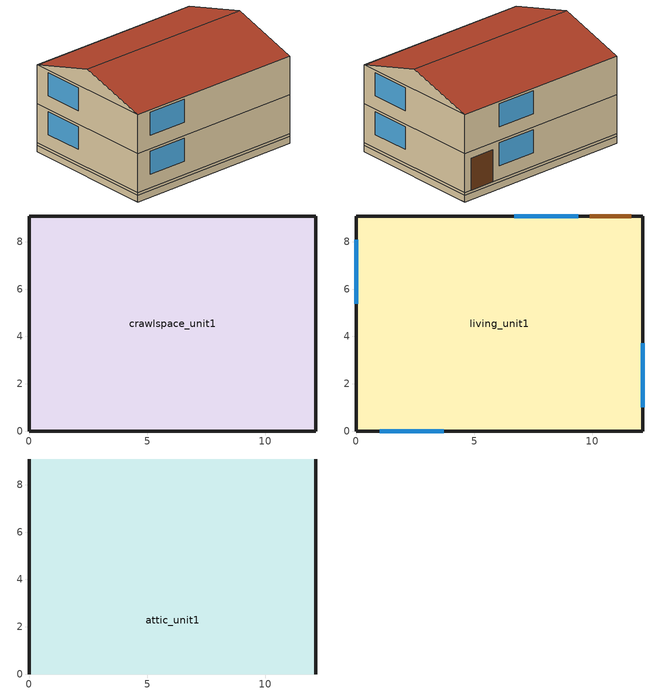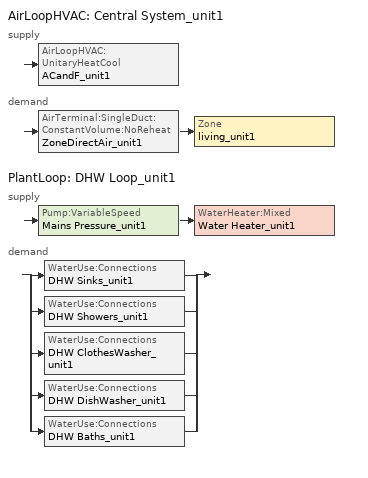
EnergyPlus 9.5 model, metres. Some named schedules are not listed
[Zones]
crawlspace_unit1
 floor ground (Interior Floor): 0,0 0,9.1 12.13,9.1 12.13,0 z-0.46
 wall outside (Crawl Wall): 0,0 12.13,0 12.13,9.1 0,9.1 0,0 z0:0.15
 wall ground (Crawl Wall): 0,0 12.13,0 12.13,9.1 0,9.1 0,0 z-0.46:0
living_unit1
 floor adiabatic (Interior Floor): 0,0 0,9.1 12.13,9.1 12.13,0 z2.74
 floor to crawlspace_unit1 (Exterior Floor): 0,0 0,9.1 12.13,9.1 12.13,0 z0.15
 wall outside (Exterior Wall): 0,0 12.13,0 12.13,9.1 0,9.1 0,0 z0.15:2.74; 0,0 12.13,0 12.13,9.1 0,9.1 0,0 z2.74:5.34
 window (Exterior Window): 1,0 3.71,0 / 9.39,9.1 6.68,9.1 / 12.13,1 12.13,3.71 / 0,8.1 0,5.39 z1.07:2.59; 1,0 3.71,0 / 9.39,9.1 6.68,9.1 / 12.13,1 12.13,3.71 / 0,8.1 0,5.39 z3.66:5.18
 door (Exterior Door): 11.63,9.1 9.89,9.1 z0.15:2.29
 ceiling to attic_unit1 (Interior Ceiling): 0,0 12.13,0 12.13,9.1 0,9.1 z5.34
attic_unit1
 wall outside (Gable_end): 12.13,0,5.34 12.13,9.1,5.34 12.13,4.55,6.7; 0,9.1,5.34 0,0,5.34 0,4.55,6.7
 roof outside (Exterior Roof): 0,0,5.34 12.13,0,5.34 12.13,4.55,6.7 0,4.55,6.7; 12.13,9.1,5.34 0,9.1,5.34 0,4.55,6.7 12.13,4.55,6.7
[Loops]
AirLoopHVAC 'Central System_unit1'
 supply: AirLoopHVAC:UnitaryHeatCool 'ACandF_unit1'
 demand: AirTerminal:SingleDuct:ConstantVolume:NoReheat 'ZoneDirectAir_unit1' > Zone 'living_unit1'
PlantLoop 'DHW Loop_unit1'
 supply: Pump:VariableSpeed 'Mains Pressure_unit1' > WaterHeater:Mixed 'Water Heater_unit1'
 demand: split
  | WaterUse:Connections 'DHW Sinks_unit1'
  | WaterUse:Connections 'DHW Showers_unit1'
  | WaterUse:Connections 'DHW ClothesWasher_unit1'
  | WaterUse:Connections 'DHW DishWasher_unit1'
  | WaterUse:Connections 'DHW Baths_unit1'
[Building]
US+SF+CZ3B+gasfurnace+crawlspace+IECC_2021: North Axis {deg}=0; Terrain=Suburbs; Loads Convergence Tolerance Value=0.04; Temperature Convergence Tolerance Value {deltaC}=0.4; Solar Distribution=FullExterior; Maximum Number of Warmup Days=25; Minimum Number of Warmup Days=6
[Site:WaterMainsTemperature]
Calculation method=Correlation; Annual average outdoor air temperature {C}=17.9417; Maximum difference in monthly average outdoor air temperatures {C}=21.1
[Site:Location]
Site:Location=El Paso International Ap  Ut_TX_USA Design_Conditions; Latitude {N+ S-}=31.77; Longitude {W- E+}=-106.5; Time Zone Relative to GMT {GMT+/-}=-7; Elevation {m}=1186
[SizingPeriod:DesignDay] Day of Month=21; Dry-Bulb Temperature Range Modifier Type=DefaultMultipliers; Humidity Condition Type=Wetbulb; Barometric Pressure {Pa}=87865; Rain {Yes/No}=No; Snow on ground {Yes/No}=No; Daylight Savings Time Indicator=No
Name | Month | Day Type | Maximum Dry-Bulb Temperature {C} | Daily Dry-Bulb Temperature Range {C} | Wetbulb at Maximum Dry-Bulb {C} | Wind Speed {m/s} design conditions vs. traditional 6.71 m/s (15 mph) | Wind Direction {Degrees; N=0, S=180} | Solar Model Indicator | Clearness {0.0 to 1.1} | Wind Speed {m/s} design conditions vs. traditional 3.35 m/s (7mph) | ASHRAE Clear Sky Optical Depth for Beam Irradiance (taub) | ASHRAE Clear Sky Optical Depth for Diffuse Irradiance (taud)
El Paso International Ap  Ut Ann Htg 99.6% Condns DB | 12 | WinterDesignDay | -5.2 | 0 | -5.2 | 2.2 | 20 | ASHRAEClearSky | 0
El Paso International Ap  Ut Ann Clg .4% Condns DB=>MWB | 7 | SummerDesignDay | 38.1 | 13 | 18.1 |  | 280 | ASHRAETau |  | 3.9 | 0.605 | 1.547
[Material]
Name | Roughness | Thickness {m} | Conductivity {W/m-K} | Density {kg/m3} | Specific Heat {J/kg-K} | Solar Absorptance | Specific Heat {J/kg-K} # VM: Kept sp.heat same as cement_stucco due to lack of data | Thermal Absorptance | Visible Absorptance | Thickness {m}			# back calculating to yield reqd. U
sheathing_consol_layer | Rough | 0.0127 | 0.0940184 | 685.008 | 1172.332
ceil_consol_layer | Rough | 0.400206 | 0.0617176 | 41.9286 | 776.251
floor_consol_layer | Rough | 0.1397 | 0.0491039 | 55.074 | 916.9311
wall_consol_layer | Rough | 0.1397 | 0.057165 | 120.801 | 1036.26
Concrete_4in | Rough | 0.101498 | 1.312098 | 2242.8 | 465.2
Asphalt_shingle | MediumRough | 0.00633985 | 0.08186 | 1121.29 | 1255.2 | 0.75
cement_stucco | MediumSmooth | 0.01905 | 0.721 | 1865.58 | 878.64
syn_stucco | MediumSmooth | 0.003048 | 8.65E-02 | 400 |  |  | 878.64
Drywall_1/2in | MediumSmooth | 0.0127 | 0.16009 | 800.923 | 1087.84
OSB_5/8in | MediumSmooth | 0.015875 | 0.1163 | 544.627 | 1213.36
OSB_7/16in | MediumSmooth | 0.0111125 | 0.1163 | 544.627 | 1213.36
Plywood_3/4in | Rough | 0.01905 | 0.115458 | 544.68 | 674.54 | 0.7 |  | 0.9 | 0.7
Carpet_n_pad | MediumSmooth | 0.0254001 | 0.0601314 | 32.0369 | 836.8 | 0.7 |  | 0.9 | 0.7
OSB_1/2in | MediumSmooth | 0.0127 | 0.1163 | 544.627 | 1213.36 | 0.7 |  | 0.9 | 0.7
door_const | Smooth |  | 0.0720096 | 512.64 | 767.58 |  |  |  |  | 0.0422696
Std Wood 6inch | MediumSmooth | 0.15 | 0.12 | 540 | 1210 | 0.7 |  | 0.9 | 0.7
[Construction]
Exterior Wall: syn_stucco, sheathing_consol_layer, OSB_7/16in, wall_consol_layer, Drywall_1/2in
InteriorFurnishings: Std Wood 6inch
Exterior Floor: floor_consol_layer, Plywood_3/4in, Carpet_n_pad
Interior Floor: Plywood_3/4in, Carpet_n_pad
Interior Ceiling: ceil_consol_layer, Drywall_1/2in
Exterior Roof: Asphalt_shingle, OSB_1/2in
Exterior Window: Glass
Exterior Door: door_const
Gable_end: cement_stucco, Bldg_paper_felt, OSB_5/8in, Air_4_in_vert, Drywall_1/2in
window_w_blinds: Glass, int_blind
crawl wall: Concrete_4in
[Material:NoMass]
Bldg_paper_felt: Roughness=Smooth; Thermal Resistance {m2-K/W}=0.0105666
[Material:AirGap]
Air_4_in_vert: Thermal Resistance {m2-K/W}=0.158499
[WindowMaterial:SimpleGlazingSystem]
Glass: 1.70358, 0.216875, 0.88
[WindowMaterial:Blind]
int_blind: Slat Orientation=Horizontal; Slat Width {m}=0.025; Slat Separation {m}=0.01875; Slat Thickness {m}=0.001; Slat Angle {deg}=45; Slat Conductivity {W/m-K}=221; Slat Beam Solar Transmittance=0; Front Side Slat Beam Solar Reflectance=0.5; Back Side Slat Beam Solar Reflectance=0.5; Slat Diffuse Solar Transmittance=0; Front Side Slat Diffuse Solar Reflectance=0.5; Back Side Slat Diffuse Solar Reflectance=0.5; Slat Beam Visible Transmittance=0; Front Side Slat Beam Visible Reflectance=0.5; Back Side Slat Beam Visible Reflectance=0.5; Slat Diffuse Visible Transmittance=0; Front Side Slat Diffuse Visible Reflectance=0.5; Back Side Slat Diffuse Visible Reflectance=0.5; Slat Infrared Hemispherical Transmittance=0; Front Side Slat Infrared Hemispherical Emissivity=0.9; Back Side Slat Infrared Hemispherical Emissivity=0.9; Blind to Glass Distance {m}=0.05; Blind Top Opening Multiplier=0.5; Blind Bottom Opening Multiplier=0.5; Blind Left Side Opening Multiplier=0.5; Blind Right Side Opening Multiplier=0.5
[Zone] Multiplier=1
living_unit1; attic_unit1; crawlspace_unit1
[InternalMass]
Internalmass_unit1: Construction=InteriorFurnishings; Zone=living_unit1; Surface Area {m2}=9.89591
[Shading:Overhang] Height above window or door=0; Tilt angle from window/door=90; Left extension from window/door width=0; Right extension from window/door width=0; Depth=0.0152439
Name | Window or door
Overhang_sdr_1.unit1 | Window_sdr_1.unit1
Overhang_sdr_2.unit1 | Window_sdr_2.unit1
[WindowShadingControl]
Shades-living_unit1: Zone=living_unit1; Shading Type=InteriorBlind; Construction with Shading=window_w_blinds; Shading Control Type=OnIfScheduleAllows; Schedule=shading_2012iecc; Shading Control Is Scheduled=Yes; Glare Control Is Active=No; Multiple Surface Control Type=Sequential; Fenestration Surface 1=Window_ldf_1.unit1; Fenestration Surface 2=Window_ldb_1.unit1; Fenestration Surface 3=Window_sdr_1.unit1; Fenestration Surface 4=Window_sdl_1.unit1; Fenestration Surface 5=Window_ldf_2.unit1; Fenestration Surface 6=Window_ldb_2.unit1; Fenestration Surface 7=Window_sdr_2.unit1; Fenestration Surface 8=Window_sdl_2.unit1
[GroundHeatTransfer:Control]
gtp_control: Run Basement Preprocessor=no; Run Slab Preprocessor=yes
[GroundHeatTransfer:Slab:Materials]
NMAT: Number of materials=2; ALBEDO: Surface Albedo: No Snow=0.16; ALBEDO: Surface Albedo: Snow=0.4; EPSLW: Surface Emissivity: No Snow=0.9; EPSLW: Surface Emissivity: Snow=0.9; Z0: Surface Roughness: No Snow {cm}=0.75; Z0: Surface Roughness: Snow {cm}=0.05; HIN: Indoor HConv: Downward Flow {W/m2-K}=6; HIN: Indoor HConv: Upward {W/m2-K}=9
[GroundHeatTransfer:Slab:MatlProps]
RHO: Slab Material density {kg/m3}=2300; RHO: Soil Density {kg/m3}=1200; CP: Slab CP {J/kg-K}=650; CP: Soil CP {J/kg-K}=1200; TCON: Slab k {W/m-K}=0.9; TCON: Soil k {W/m-K}=1
[GroundHeatTransfer:Slab:BoundConds]
EVTR: Is surface evapotranspiration modeled=FALSE; FIXBC: is the lower boundary at a fixed temperature=TRUE; TDEEPin {C}=10; USRHflag: Is the ground surface h specified by the user?=FALSE
[GroundHeatTransfer:Slab:BldgProps]
IYRS: Number of years to iterate=10; Shape: Slab shape=0; HBLDG: Building height {m}=4; TIN1: January Indoor Average Temperature Setpoint {C}=22.22; TIN2: February Indoor Average Temperature Setpoint {C}=22.22; TIN3: March Indoor Average Temperature Setpoint {C}=22.22; TIN4: April Indoor Average Temperature Setpoint {C}=22.22; TIN5: May Indoor Average Temperature Setpoint {C}=22.22; TIN6: June Indoor Average Temperature Setpoint {C}=23.88; TIN7: July Indoor Average Temperature Setpoint {C}=23.88; TIN8: August Indoor Average Temperature Setpoint {C}=23.88; TIN9: September Indoor Average Temperature Setpoint {C}=23.88; TIN10: October Indoor Average Temperature Setpoint {C}=22.22; TIN11: NovemberIndoor Average Temperature Setpoint {C}=22.22; TIN12: December Indoor Average Temperature Setpoint {C}=22.22; TINAmp: Daily Indoor sine wave variation amplitude {deltaC}=0; ConvTol: Convergence Tolerance=0.1
[GroundHeatTransfer:Slab:Insulation]
RINS: R value of under slab insulation {m2-K/W}=0; DINS: Width of strip of under slab insulation {m}=0; RVINS: R value of vertical insulation {m2-K/W}=0; ZVINS: Depth of vertical insulation {m}=0.6; IVINS: Flag: Is there vertical insulation=0
[GroundHeatTransfer:Slab:EquivalentSlab]
APRatio: The area to perimeter ratio for this slab {m}=2.59995; SLABDEPTH: Thickness of slab on grade {m}=0.1; CLEARANCE: Distance from edge of slab to domain edge {m}=15; ZCLEARANCE: Distance from bottom of slab to domain bottom {m}=15
[GroundHeatTransfer:Basement:SimParameters]
F: Multiplier for the ADI solution:=0.1; IYRS: Maximum number of yearly iterations:=15
[GroundHeatTransfer:Basement:MatlProps]
NMAT: Number of materials in this domain=6; Density for Foundation Wall {kg/m3}=2243; density for Floor Slab {kg/m3}=2243; density for Ceiling {kg/m3}=311; density for Soil {kg/m3}=1500; density for Gravel {kg/m3}=2000; density for Wood {kg/m3}=449; Specific heat for foundation wall {J/kg-K}=880; Specific heat for floor slab {J/kg-K}=880; Specific heat for ceiling {J/kg-K}=1530; Specific heat for soil {J/kg-K}=840; Specific heat for gravel {J/kg-K}=720; Specific heat for wood {J/kg-K}=1530; Thermal conductivity for foundation wall {W/m-K}=1.4; Thermal conductivity for floor slab {W/m-K}=1.4; Thermal conductivity for ceiling {W/m-K}=0.09; thermal conductivity for soil {W/m-K}=1.1; thermal conductivity for gravel {W/m-K}=1.9; thermal conductivity for wood {W/m-K}=0.12
[GroundHeatTransfer:Basement:Insulation]
REXT: R Value of any exterior insulation {m2-K/W} # Rvalue has to be > 0=1.761e-05; INSFULL: Flag: Is the wall fully insulated?=True
[GroundHeatTransfer:Basement:SurfaceProps]
ALBEDO: Surface albedo for No snow conditions=0.16; ALBEDO: Surface albedo for snow conditions=0.4; EPSLN: Surface emissivity No Snow=0.94; EPSLN: Surface emissivity with Snow=0.86; VEGHT: Surface roughness No snow conditions {cm}=6; VEGHT: Surface roughness Snow conditions {cm}=0.25; PET: Flag, Potential evapotranspiration on?=False
[GroundHeatTransfer:Basement:BldgData]
DWALL: Wall thickness {m}=0.2; DSLAB: Floor slab thickness {m}=0.243828; DGRAVXY: Width of gravel pit beside basement wall {m}=0.3; DGRAVZN: Gravel depth extending above the floor slab {m}=0.2; DGRAVZP: Gravel depth below the floor slab {m}=0.1
[GroundHeatTransfer:Basement:Interior]
COND: Flag: Is the basement conditioned?=True; HIN: Downward convection only heat transfer coefficient {W/m2-K}=0.92; HIN: Upward convection only heat transfer coefficient {W/m2-K}=4.04; HIN: Horizontal convection only heat transfer coefficient {W/m2-K}=3.08; HIN: Downward combined (convection and radiation) heat transfer coefficient {W/m2-K}=6.13; HIN: Upward combined (convection and radiation) heat transfer coefficient {W/m2-K}=9.26; HIN: Horizontal combined (convection and radiation) heat transfer coefficient {W/m2-K}=8.29
[GroundHeatTransfer:Basement:ComBldg]
January average temperature {C}=21; February average temperature {C}=21; March average temperature {C}=21; April average temperature {C}=21; May average temperature {C}=24; June average temperature {C}=24; July average temperature {C}=24; August average temperature {C}=24; September average temperature {C}=24; October average temperature {C}=24; November average temperature {C}=21; December average temperature {C}=21; Daily variation sine wave amplitude {deltaC}=21
[GroundHeatTransfer:Basement:EquivSlab]
APRatio: The area to perimeter ratio for this slab {m}=2.59995; EquivSizing: Flag=True
[GroundHeatTransfer:Basement:EquivAutoGrid]
CLEARANCE: Distance from outside of wall to edge of 3-D ground domain {m}=15; SlabDepth: Thickness of the floor slab {m}=0.1; BaseDepth: Depth of the basement wall below grade {m}=1.21914
[ElectricEquipment]
dishwasher1: living_unit1, DishWasher, EquipmentLevel, 65.6988, , , 0.15, 0.6, 0.25, dishwasher
refrigerator1: living_unit1, Refrigerator, EquipmentLevel, 91.0576, , , 0, 1, 0, refrigerator
clotheswasher1: living_unit1, ClothesWasher, EquipmentLevel, 28.4784, , , 0, 0.8, 0.2, clotheswasher
gas_dryer1: living_unit1, ClothesDryer, EquipmentLevel, 19.4182, , , 0, 1, 0, gas_dryer
gas_range1: living_unit1, CookingRange, EquipmentLevel, 0, , , 0, 1, 0, gas_range
television1: living_unit1, InteriorLighting, EquipmentLevel, 0, , , 0, 1, 0, television
gas_mels1: living_unit1, MiscPlugLoad, EquipmentLevel, 507.15, , , 0.06, 0.69, 0.25, gas_mels
IECC_Adj1: living_unit1, MiscPlugLoad, Watts/Area, 2.28876, 0.062439, 0.411909, 0.251045
[GasEquipment]
gas_dryer1: living_unit1, ClothesDryer, EquipmentLevel, 395.596, , , 0.05, 0.1, 0.85, , gas_dryer
gas_range1: living_unit1, CookingRange, EquipmentLevel, 540.941, , , 0.06, 0.69, 0.25, , gas_range
gas_mels1: living_unit1, MiscPlugLoad, EquipmentLevel, 61.1255, , , 0.06, 0.69, 0.25, , gas_mels
[ThermostatSetpoint:DualSetpoint]
thermostat_living Dual SP Control: Heating Setpoint Temperature Schedule=heating_sch; Cooling Setpoint Temperature Schedule=cooling_sch
[AvailabilityManager:Scheduled]
System availability: Schedule=always_avail
[Sizing:Zone]
living_unit1: Zone Cooling Design Supply Air Temperature Input Method=SupplyAirTemperature; Zone Cooling Design Supply Air Temperature {C}=12; Zone Heating Design Supply Air Temperature Input Method=SupplyAirTemperature; Zone Heating Design Supply Air Temperature {C}=50; Zone Cooling Design Supply Air Humidity Ratio {kgWater/kgDryAir}=0.008; Zone Heating Design Supply Air Humidity Ratio {kgWater/kgDryAir}=0.008; Design Specification Outdoor Air Object=SZ_DSOA_living_unit1; Cooling Design Air Flow Method=DesignDay; Cooling Minimum Air Flow per Zone Floor Area {m3/s-m2}=0.000762; Heating Design Air Flow Method=DesignDay; Heating Maximum Air Flow per Zone Floor Area {m3/s-m2}=0.002032; Heating Maximum Air Flow {m3/s}=0.141576; Heating Maximum Air Flow Fraction=0.3
[Sizing:System]
Central System_unit1: Type of Load to Size On=Sensible; Design Outdoor Air Flow Rate {m3/s}=autosize; Central Heating Maximum System Air Flow Ratio=1; Preheat Design Temperature {C}=7; Preheat Design Humidity Ratio {kgWater/kgDryAir}=0.008; Precool Design Temperature {C}=11; Precool Design Humidity Ratio {kgWater/kgDryAir}=0.008; Central Cooling Design Supply Air Temperature {C}=12; Central Heating Design Supply Air Temperature {C}=50; Tpye of Zone Sum to Use=NonCoincident; 100% Outdoor Air in Cooling=No; 100% Outdoor Air in Heating=No; Central Cooling Design Supply Air Humidity Ratio {kgWater/kgDryAir}=0.008; Central Heating Design Supply Air Humidity Ratio {kgWater/kgDryAir}=0.008; Cooling Supply Air Flow Rate Method=DesignDay; Heating Supply Air Flow Rate Method=DesignDay; Zone Maximum Outdoor Air Fraction=1; Cooling Design Capacity Method=CoolingDesignCapacity; Cooling Design Capacity {W}=autosize; Heating Design Capacity Method=HeatingDesignCapacity; Heating Design Capacity {W}=autosize; Central Cooling Capacity Control Method=OnOff
[ZoneControl:Thermostat]
Zone Thermostat_unit1: Zone or ZoneList=living_unit1; Control Type Schedule=zone_control_type; Control 1=thermostat_living Dual SP Control
[AirTerminal:SingleDuct:ConstantVolume:NoReheat]
ZoneDirectAir_unit1: Availability Schedule=always_avail; Maximum Air Flow Rate {m3/s}=autosize
[ZoneVentilation:DesignFlowRate]
Ventilation_unit1: Zone or ZoneList=living_unit1; Schedule=always_avail; Design Flow Rate Calculation Method=Flow/Zone; Design Flow Rate {m3/s}=0; Ventilation Type=Exhaust; Fan Pressure Rise {Pa}=0; Fan Total Efficiency		# Fan consumption for MF are added here 1.4 cfm/W=0.6; Constant Term Coefficient=1; Temperature Term Coefficient=0; Velocity Term Coefficient=0; Velocity Squared Term Coefficient=0; Minimum Indoor Temperature {C}=-100; Maximum Indoor Temperature {C}=100; Delta Temperature {deltaC}=-100; Minimum Outdoor Temperature {C}=-100; Maximum Outdoor Temperature {C}=100; Maximum Wind Speed {m/s}=40
[DesignSpecification:OutdoorAir]
SZ_DSOA_living_unit1: Outdoor Air Method=Flow/Zone; Outdoor Air Flow per Person {m3/s-person}=0; Outdoor Air Flow per Zone {m3/s}=0.0283168
[Coil:Cooling:DX:SingleSpeed]
DX Cooling Coil_unit1: Availability Schedule=always_avail; Gross Rated Total Cooling Capacity {W}=autosize; Gross Rated Sensible Heat Ratio=autosize; Gross Rated Cooling COP {W/W}=4.06853; Rated Air Flow Rate {m3/s}=autosize; Total Cooling Capacity Function of Temperature Curve=Cool-Cap-FT; Total Cooling Capacity Function of Flow Fraction Curve=ConstantCubic; Energy Input Ratio Function of Temperature Curve=Cool-EIR-FT; Energy Input Ratio Function of Flow Fraction Curve=ConstantCubic; Part Load Fraction Correlation Curve=Cool-PLF-fPLR
[Fan:OnOff] Availability Schedule=always_avail
Name | Fan Total Efficiency   #From the study from Dave... | Pressure Rise {Pa}   #based on 0.5W/cfm assuming 1200 cfm,motor eff = 0.65 @ 400cfm/ton and fan eff = 0.58... | Maximum Flow Rate {m3/s} | Motor Efficiency   #From the study from Dave @ 400cfm/ton and back calculating for seer > 13... | Motor In Airstream Fraction | Fan Efficiency			# Fan consumption added during post-processing @ 2.8 cfm/W | Pressure Rise {Pa} | Motor Efficiency | Fan Efficiency			 # Fan consumption added during post-processing @ 2.8 cfm/W
Supply Fan_unit1 | 0.50054 | 400 | autosize | 0.863 | 1
OASupplyFan_unit1 |  |  | 0.0283168 |  | 0 | 0.6 | 227.023 | 1
OAExhaustFan_unit1 |  |  | 0.0283168 |  | 0 |  | 227.023 | 1 | 0.6
[AirLoopHVAC]
Central System_unit1: Design Supply Air Flow Rate {m3/s}=autosize
[AirLoopHVAC:UnitaryHeatCool]
ACandF_unit1: Availability Schedule=always_avail; Supply Air Fan Operating Mode Schedule=fan_cycle; Maximum Supply Air Temperature {C}=80; Supply Air Flow Rate During Cooling Operation {m3/s}=autosize; Supply Air Flow Rate During Heating Operation {m3/s}=autosize; Supply Air Flow Rate When No Cooling or Heating is Needed {m3/s}=0; Controlling Zone or Thermostat Location=living_unit1; Supply Fan=Supply Fan_unit1; Fan Placement=BlowThrough; Heating Coil=Main Fuel Heating Coil_unit1; Cooling Coil=DX Cooling Coil_unit1; Dehumidification Control Type=None
[Coil:Heating:Fuel]
Main Fuel heating coil_unit1: Availability Schedule=always_avail; Fuel Type=NaturalGas; Efficiency=0.8; Nominal Capacity {W}=autosize
[Zone equipment]
living_unit1: ZoneDirectAir_unit1, ERV_unit1
[ZoneHVAC:EnergyRecoveryVentilator]
ERV_unit1: Availability Schedule=always_avail; Heat Exchanger=OA_Heat_Recovery_Unit1; Supply Air Flow Rate {m3/s}=0.0283168; Exhaust Air Flow Rate {m3/s}=0.0283168; Supply Air Fan=OASupplyFan_unit1; Exhaust Air Fan=OAExhaustFan_unit1
[HeatExchanger:AirToAir:SensibleAndLatent]
OA_Heat_Recovery_Unit1: Availability Schedule=always_off; Nominal Supply Air Flow Rate {m3/s}=0.0283168; Sensible Effectiveness at 100% Heating Air Flow=0.65; Latent Effectiveness at 100% Heating Air Flow=0; Sensible Effectiveness at 75% Heating Air Flow=0.65; Latent Effectiveness at 75% Heating Air Flow=0; Sensible Effectiveness at 100% Cooling Air Flow=0.65; Latent Effectiveness at 100% Cooling Air Flow=0; Sensible Effectiveness at 75% Cooling Air Flow=0.65; Latent Effectiveness at 75% Cooling Air Flow=0; Nominal Electric Power {W}=0; Supply Air Outlet Temperature Control=No; Heat Exchanger Type=Plate; Frost Control Type=None; Threshold Temperature {C}=-16.8333; Initial Defrost Time Fraction=0.083; Rate of Defrost Time Fraction Increase {1/K}=0.0216; Economizer Lockout=No
[People]
people_unit1: Zone or ZoneList=living_unit1; Number of People Schedule=Occupancy; Number of People Calculation Method=People; Number of People=3; Fraction Radiant=0; Sensible Heat Fraction=autocalculate; Activity Level Schedule=activity_sch; Enable ASHRAE 55 Comfort Warnings=No; Mean Radiant Temperature Calculation Type=ZoneAveraged
[Lights] Zone or ZoneList=living_unit1; Schedule=InteriorLightingHE; Design Level Calculation Method=Watts/Area; Return Air Fraction=0; Fraction Radiant=0.6; Fraction Visible=0.2; Fraction Replaceable=0
Name | Watts per Zone Floor Area {W/m2} | Watts per Zone Floor Area {W/m2} # From NREL's Seattle benchmark assumption 153 W for a 2160 ft2 building
Living Hardwired Lighting1 | 1.05216
Living Plug-in Lighting1 |  | 0.478468
[Exterior:Lights]
Name | Schedule | Design Level {W}
Exterior-Lights_unit1 | ExteriorLighting | 43.2425
Garage-Lights_unit1 | InteriorLightingHE | 7.16295
[Pump:VariableSpeed]
Mains Pressure_unit1: Design Maximum Flow Rate {m3/s}=autosize; Design Pump Head {Pa}=1; Design Power Consumption {W}=0; Motor Efficiency=1; Fraction of Motor Inefficiencies to Fluid Stream=0; Coefficient 1 of the Part Load Performance Curve=0; Coefficient 2 of the Part Load Performance Curve=1; Coefficient 3 of the Part Load Performance Curve=0; Coefficient 4 of the Part Load Performance Curve=0; Design Minimum Flow Rate {m3/s}=0; Pump Control Type=Intermittent
[WaterHeater:Mixed]
Water Heater_unit1: Tank Volume {m3}=0.00378541; Setpoint Temperature Schedule=dhw_setpt; Deadband Temperature Difference {deltaC}=2; Maximum Temperature Limit {C}=50; Heater Control Type=Modulate; Heater Maximum Capacity {W}=autosize; Heater Minimum Capacity {W}=0; Heater Ignition Minimum Flow Rate {m3/s}=0; Heater Fuel Type=NaturalGas; Heater Thermal Efficiency=0.92; Ambient Temperature Indicator=Zone; Ambient Temperature Zone=living_unit1; Off Cycle Loss Coefficient to Ambient Temperature {W/K}=0; Off Cycle Loss Fraction to Zone=1; On Cycle Loss Coefficient to Ambient Temperature {W/K}=0; On Cycle Loss Fraction to Zone=1; Peak Use Flow Rate {m3/s}=0; Use Side Effectiveness=1; Source Side Effectiveness=1; Use Side Design Flow Rate {m3/s}=autosize; Source Side Design Flow Rate {m3/s}=0; Indirect Water Heating Recovery Time {hr}=1.5
[WaterHeater:Sizing]
Water Heater_unit1: Design Mode=ResidentialHUD-FHAMinimum; Number of Bedrooms=3; Number of Bathrooms=3
[PlantEquipmentList]
DHW Plant Equipment_unit1: Water Heater_unit1
[Sizing:Plant]
DHW Loop_unit1: Loop Type=Heating; Design Loop Exit Temperature {C}=48.8889; Loop Design Temperature Difference {deltaC}=5.55556
[PlantLoop]
DHW Loop_unit1: Fluid Type=Water; Plant Equipment Operation Scheme=DHW Loop Operation_unit1; Maximum Loop Temperature {C}=100; Minimum Loop Temperature {C}=0; Maximum Loop Flow Rate {m3/s}=autosize; Minimum Loop Flow Rate {m3/s}=0; Plant Loop Volume {m3}=autocalculate; Load Distribution Scheme=Optimal
[PlantEquipmentOperation:HeatingLoad]
DHW Control Scheme_unit1: Load Range 1 Lower Limit {W}=0; Load Range 1 Upper Limit {W}=1000000000000000; Range 1 Equipment List=DHW Plant Equipment_unit1
[PlantEquipmentOperationSchemes]
DHW Loop Operation_unit1: Control Scheme 1=DHW Control Scheme_unit1; Control Scheme 1 Schedule=always_avail
[SetpointManager:Scheduled]
DHW Loop Setpoint Manager_unit1: Control Variable=Temperature; Schedule=DHWSupplySetpoint; Setpoint Node or NodeList=DHW Supply Outlet Node_unit1
[WaterUse:Equipment]
Name | Peak Flow Rate {m3/s} | Flow Rate Fraction Schedule | Target Temperature Schedule
Clothes Washer_unit1 | 1.62192e-06 | ClothesWasher | CWWaterTempSchedule
Dishwasher_unit1 | 6.36685e-07 | Dishwasher | DWWaterTempSchedule
Sinks_unit1 | 7.1934e-05 | BA_sink_sch | SSBWaterTempSchedule
Showers_unit1 | 0.000141975 | BA_shower_sch | SSBWaterTempSchedule
Baths_unit1 | 0.00027764 | BA_bath_sch | SSBWaterTempSchedule
[WaterUse:Connections] Drain Water Heat Exchanger Type=None
Name | Water Use Equipment 1
DHW Sinks_unit1 | Sinks_unit1
DHW Showers_unit1 | Showers_unit1
DHW ClothesWasher_unit1 | Clothes Washer_unit1
DHW DishWasher_unit1 | Dishwasher_unit1
DHW Baths_unit1 | Baths_unit1
[Schedule:Compact]
BA_shower_sch: Through: 12/31, For: AllDays, Until: 1:00, 0.00174682, Until: 2:00, 0.000794011, Until: 3:00, 0.000476407, Until: 4:00, 0.000794011, Until: 5:00, 0.00222323, Until: 6:00, 0.00825772, Until: 7:00, 0.0187387, Until: 8:00, 0.0185799, Until: 9:00, 0.0150862, Until: 10:00, 0.0117514, Until: 11:00, 0.00952813, Until: 12:00, 0.0074637, Until: 13:00, 0.00539928, Until: 14:00, 0.00460526, Until: 15:00, 0.00412886, Until: 16:00, 0.00397006, Until: 17:00, 0.00476407, Until: 18:00, 0.00619329, Until: 19:00, 0.00666969, Until: 20:00, 0.00666969, Until: 21:00, 0.00666969, Until: 22:00, 0.00651089, Until: 23:00, 0.00460526, Until: 24:00, 0.00333485
BA_bath_sch: Through: 12/31, For: AllDays, Until: 1:00, 0.000163091, Until: 2:00, 8.15455e-05, Until: 3:00, 8.15455e-05, Until: 4:00, 8.15455e-05, Until: 5:00, 0.000163091, Until: 6:00, 0.000387341, Until: 7:00, 0.000937773, Until: 8:00, 0.00118241, Until: 9:00, 0.0013455, Until: 10:00, 0.00118241, Until: 11:00, 0.000937773, Until: 12:00, 0.000713523, Until: 13:00, 0.000631977, Until: 14:00, 0.000468886, Until: 15:00, 0.000468886, Until: 16:00, 0.000468886, Until: 17:00, 0.000795068, Until: 18:00, 0.000937773, Until: 19:00, 0.00156975, Until: 20:00, 0.00203864, Until: 21:00, 0.00203864, Until: 22:00, 0.00156975, Until: 23:00, 0.0013455, Until: 24:00, 0.000795068
BA_sink_sch: Through: 12/31, For: AllDays, Until: 1:00, 0.00387389, Until: 2:00, 0.00193694, Until: 3:00, 0.00138353, Until: 4:00, 0.00138353, Until: 5:00, 0.00193694, Until: 6:00, 0.00498071, Until: 7:00, 0.0116217, Until: 8:00, 0.0171558, Until: 9:00, 0.0182626, Until: 10:00, 0.0171558, Until: 11:00, 0.0149421, Until: 12:00, 0.0138353, Until: 13:00, 0.0135586, Until: 14:00, 0.0124518, Until: 15:00, 0.0118984, Until: 16:00, 0.011345, Until: 17:00, 0.0132819, Until: 18:00, 0.0179859, Until: 19:00, 0.020753, Until: 20:00, 0.0190927, Until: 21:00, 0.0157723, Until: 22:00, 0.0132819, Until: 23:00, 0.0110682, Until: 24:00, 0.00747107
activity_sch: Through: 12/31, For: AllDays, Until: 24:00, 117.28
zone_control_type: Through: 12/31, For: AllDays, Until 24:00, 4
shading_2012iecc: Through: 12/31, For: AllDays, Until 24:00, 0
dhw_setpt: Through: 12/31, For: AllDays, Until 24:00, 48
always_avail: Through: 12/31, For: AllDays, Until: 24:00, 1
always_off; fan_cycle: Through: 12/31, For: AllDays, Until: 24:00, 0
heating_sch: Through: 12/31, For: AllDays, Until: 24:00, 22.2222
cooling_sch: Through: 12/31, For: AllDays, Until: 24:00, 23.8889
[Schedule:Day:Hourly]
OccupancyDay: 1, 1, 1, 1, 1, 1, 1, 0.8831, 0.40861, 0.24189, 0.24189, 0.24189, 0.24189, 0.24189, 0.24189, 0.24189, 0.29498, 0.5531, 0.89693, 0.89693, 0.89693, 1, 1, 1
LightingDay: 0.0625, 0.0625, 0.0625, 0.0625, 0.1875, 0.390625, 0.4375, 0.390625, 0.171875, 0.117188, 0.117188, 0.117188, 0.117188, 0.117188, 0.117188, 0.203125, 0.4375, 0.609375, 0.820312, 0.984375, 1, 0.6875, 0.382812, 0.15625
ExteriorLightingDay: 1, 1, 1, 1, 1, 1, 0, 0, 0, 0, 0, 0, 0, 0, 0, 0, 0, 0, 1, 1, 1, 1, 1, 1
LightingDay_EELighting: 0.06875, 0.06875, 0.06875, 0.06875, 0.20625, 0.429688, 0.48125, 0.429688, 0.189062, 0.128906, 0.128906, 0.128906, 0.128906, 0.128906, 0.128906, 0.223438, 0.48125, 0.670312, 0.902344, 1, 1, 0.75625, 0.421094, 0.171875
RefrigeratorDay: 0.8, 0.782696, 0.765594, 0.742857, 0.731388, 0.731388, 0.75996, 0.8, 0.817103, 0.828571, 0.8, 0.8, 0.839839, 0.839839, 0.828571, 0.839839, 0.885714, 0.971429, 1, 0.971429, 0.942857, 0.925553, 0.885714, 0.828571
MiscPlugLoadDay: 0.60749, 0.559339, 0.552853, 0.545071, 0.524481, 0.585279, 0.676232, 0.718547, 0.60749, 0.517023, 0.529183, 0.529345, 0.520428, 0.538424, 0.568742, 0.600357, 0.710117, 0.862678, 0.936608, 0.966764, 1, 0.976654, 0.845169, 0.734436
CookingRangeDay: 0.0471585, 0.0471585, 0.0235459, 0.0235459, 0.0471585, 0.0707044, 0.165088, 0.283018, 0.306564, 0.320771, 0.283018, 0.330176, 0.377335, 0.306564, 0.292423, 0.377335, 0.613194, 1, 0.778348, 0.400947, 0.235859, 0.165088, 0.103722, 0.0707044
DishwasherWeekday: 0.115858, 0.0514759, 0.0385692, 0.0257379, 0.0257379, 0.0772138, 0.154503, 0.231792, 0.437922, 0.489398, 0.425016, 0.360633, 0.309082, 0.347726, 0.283344, 0.270437, 0.283344, 0.373464, 0.656883, 0.8372, 0.682621, 0.502305, 0.33482, 0.231792
DishwasherWeekend: 0.124134, 0.0551527, 0.0413241, 0.0275764, 0.0275764, 0.0827291, 0.165539, 0.248349, 0.469202, 0.524355, 0.455374, 0.386393, 0.331159, 0.372564, 0.303583, 0.289754, 0.303583, 0.40014, 0.703804, 0.897, 0.73138, 0.538184, 0.358735, 0.248349
DishwasherVacation; ClothesWasherVacation; ClothesDryerVacation: 0, 0, 0, 0, 0, 0, 0, 0, 0, 0, 0, 0, 0, 0, 0, 0, 0, 0, 0, 0, 0, 0, 0, 0
ClothesWasherWeekday: 0.0796475, 0.0637009, 0.0318078, 0.0318078, 0.0637009, 0.095594, 0.191188, 0.414354, 0.621574, 0.7332, 0.717253, 0.637521, 0.573735, 0.510034, 0.446247, 0.414354, 0.430301, 0.414354, 0.414354, 0.414354, 0.414354, 0.398408, 0.270921, 0.143434
ClothesWasherWeekend: 0.097441, 0.077932, 0.0389138, 0.0389138, 0.077932, 0.11695, 0.2339, 0.506923, 0.760436, 0.897, 0.877491, 0.779946, 0.701909, 0.623977, 0.545941, 0.506923, 0.526432, 0.506923, 0.506923, 0.506923, 0.506923, 0.487414, 0.331446, 0.175477
ClothesDryerWeekday: 0.0996819, 0.0598091, 0.0398727, 0.0199364, 0.0398727, 0.0598091, 0.159491, 0.318982, 0.486427, 0.685791, 0.785473, 0.817391, 0.7456, 0.677837, 0.610073, 0.578155, 0.558218, 0.546236, 0.518346, 0.510391, 0.5263, 0.546236, 0.4386, 0.239236
ClothesDryerWeekend: 0.121951, 0.0731707, 0.0487805, 0.0243902, 0.0487805, 0.0731707, 0.195122, 0.390244, 0.595097, 0.839, 0.960951, 1, 0.91217, 0.829268, 0.746366, 0.707317, 0.682927, 0.668268, 0.634146, 0.624415, 0.643878, 0.668268, 0.536585, 0.292683
[Schedule:Week:Compact]
RefrigeratorWeek: For: AllDays, RefrigeratorDay
MiscPlugLoadWeek: For: AllDays, MiscPlugLoadDay
CookingRangeWeek: For: AllDays, CookingRangeDay
DishwasherWeek: For: Weekdays, DishwasherWeekday, For: CustomDay1, DishwasherVacation, For: AllOtherDays, DishwasherWeekend
ClothesWasherWeek: For: Weekdays, ClothesWasherWeekday, For: CustomDay1, ClothesWasherVacation, For: AllOtherDays, ClothesWasherWeekend
ClothesDryerWeek: For: Weekdays, ClothesDryerWeekday, For: CustomDay1, ClothesDryerVacation, For: AllOtherDays, ClothesDryerWeekend
OccupancyWeek: AllDays, OccupancyDay
LightingProfileWeek: For: AllDays, LightingDay
LightingProfileWeek_EELighting: For: AllDays, LightingDay_EELighting
ExteriorLightingProfileWeek: For: AllDays, ExteriorLightingDay
[Schedule:Year]
Occupancy: OccupancyWeek, 1, 1, 12, 31
InteriorLighting: LightingProfileWeek, 1, 1, 12, 31
InteriorLightingHE: LightingProfileWeek_EELighting, 1, 1, 12, 31
ExteriorLighting: ExteriorLightingProfileWeek, 1, 1, 12, 31
Refrigerator: RefrigeratorWeek, 1, 1, 12, 31
MiscPlugLoad: MiscPlugLoadWeek, 1, 1, 12, 31
CookingRange: CookingRangeWeek, 1, 1, 12, 31
Dishwasher: DishwasherWeek, 1, 1, 12, 31
ClothesWasher: ClothesWasherWeek, 1, 1, 12, 31
ClothesDryer: ClothesDryerWeek, 1, 1, 12, 31
[Schedule:Constant]
Name | Hourly Value
DWWaterTempSchedule; CWWaterTempSchedule; DHWSupplySetpoint | 48.8889
SSBWaterTempSchedule | 40.5556
[Curve:Biquadratic] Minimum Value of x=-100; Maximum Value of x=100; Minimum Value of y=-100; Maximum Value of y=100
Name | Coefficient1 Constant | Coefficient2 x | Coefficient3 x**2 | Coefficient4 y | Coefficient5 y**2 | Coefficient6 x*y
Cool-Cap-fT | 1.26489 | -0.035055 | 0.00211086 | -0.00152689 | -7.0308e-06 | -0.000469184
Cool-EIR-fT | 0.384024 | 0.0296967 | -0.00113293 | 0.00649067 | 0.000262699 | -0.000120722
[Curve:Quadratic]
Cool-PLF-fPLR: Coefficient1 Constant=0.801414; Coefficient2 x=0.237447; Coefficient3 x**2=-0.0393773; Minimum Value of x=0; Maximum Value of x=1; Minimum Curve Output=0.7; Maximum Curve Output=1
[Curve:Cubic]
ConstantCubic: Coefficient1 Constant=1; Coefficient2 x=0; Coefficient3 x**2=0; Coefficient4 x**3=0; Minimum Value of x=-100; Maximum Value of x=100
[AirflowNetwork:SimulationControl]
House AirflowNetwork: AirflowNetwork Control=MultizoneWithDistribution; Wind Pressure Coefficient Type=SurfaceAverageCalculation; Building Type=LOWRISE; Maximum Number of Iterations=500; Relative Airflow Convergence Tolerance=0.001; Absolute Airflow Convergence Tolerance {kg/s}=0.00001; Convergence Acceleration Limit=0; Azimuth Angle of Long Axis of Building {deg}=0; Ratio of Building Width Along Short Axis to Width Along Long Axis=0.75; Allow Unsupported Zone Equipment=Yes
[AirflowNetwork:MultiZone:Surface:EffectiveLeakageArea] Discharge Coefficient=1.15; Reference Pressure Difference {Pa}=4; Air Mass Flow Exponent=0.65
ZoneLeak_LongWall: Effective Leakage Area {m2}=0.00340012
ZoneLeak_ShortWall: Effective Leakage Area {m2}=0.00255009
ZoneLeak_Ceiling: Effective Leakage Area {m2}=0.0119394
ZoneLeak_Floor: Effective Leakage Area {m2}=0.00001
AtticVent: Effective Leakage Area {m2}	# modulated to yield 4.6 ach across the board...=0.37
CrawlVent: Effective Leakage Area {m2}	# dummy=0.37
[AirflowNetwork:Distribution:Component:LeakageRatio] Maximum Flow Rate {m3/s}=0.56034; Reference Pressure Difference {Pa}=25; Air Mass Flow Exponent=0.65
Name | Effective Leakage Ratio # 9% return leak..BA Benchmark 2010 Table 6/Pg 11 | Effective Leakage Ratio # 1% return leak..BA Benchmark 2010 Table 6/Pg 11
SupplyLeak | 0.0396
ReturnLeak |  | 0.0396
[AirflowNetwork:MultiZone:Zone] Indoor and Outdoor Temperature Difference Upper Limit for Minimun Venting Open Factor {deltaC}=100; Indoor and Outdoor Enthalpy Difference Upper Limit for Minimun Venting Open Factor {deltaJ/kg}=300000
Name | Ventilation Control Mode | Venting Availability Schedule | Minimum Venting Open Factor | Indoor and Outdoor Temperature Difference Lower Limit For Maximum Venting Open Factor {deltaC} | Indoor and Outdoor Enthalpy Difference Lower Limit For Maximum Venting Open Factor {deltaJ/kg}
crawlspace_unit1; attic_unit1 | Constant | inf_sch
living_unit1 | NoVent |  | 0 | 0 | 0
[AirflowNetwork:MultiZone:Surface] Window/Door Opening Factor, or Crack Factor=1
Name | Leakage Component | Ventilation Control Mode | Indoor and Outdoor Temperature Difference Upper Limit for Minimun Venting Open Factor {deltaC} | Indoor and Outdoor Enthalpy Difference Upper Limit for Minimun Venting Open Factor {deltaJ/kg} | Venting Availability Schedule | Minimum Venting Open Factor
BGWall_upper_ldf; BGWall_upper_ldb; BGWall_upper_sdl; BGWall_upper_sdr | CrawlVent | Constant | 100 | 300000 | inf_sch
Roof_front_unit1 | AtticVent | Constant | 100 | 300000 | inf_sch | 0
Roof_back_unit1; Roof_right_unit1; Roof_left_unit1 | AtticVent | Constant | 100 | 300000 | inf_sch
Floor_unit1 | ZoneLeak_Floor | NoVent
ceiling_unit1 | ZoneLeak_Ceiling | NoVent
Wall_ldf_1.unit1; Wall_ldb_1.unit1; Wall_ldf_2.unit1; Wall_ldb_2.unit1 | ZoneLeak_LongWall | NoVent
Wall_sdl_1.unit1; Wall_sdr_1.unit1; Wall_sdr_2.unit1; Wall_sdl_2.unit1 | ZoneLeak_ShortWall | NoVent
[AirflowNetwork:Distribution:Node] Node Height {m}=3
Name | Component Object Type or Node Type
EquipmentInletNode_unit1; ZoneSupplyNode_unit1; ZoneSupplyRegisterNode_unit1 ATInlet; ZoneSupplyRegisterNode_unit1; ZoneOutletNode_unit1; ZoneReturnNode_unit1; MainReturnNode_unit1; MainInletNode_unit1; FanOutletNode_unit1; HeatingInletNode_unit1; HeatingOutletNode_unit1 | Other
SplitterNode_unit1 | AirLoopHVAC:ZoneSplitter
MixerNode_unit1 | AirLoopHVAC:ZoneMixer
[AirflowNetwork:Distribution:Component:Duct] Overall Moisture Transmittance Coefficient from Air to Air {kg/m2}=1e-07
Name | Duct Length {m} | Hydraulic Diameter {m} | Cross Section Area {m2} | Surface Roughness {m} | Coefficient for Local Dynamic Loss Due to Fitting | Overall Heat Transmittance Coefficient (U-Factor) from Air to Air {W/m2-K} | OverallHeat Transmittance Coefficient (U-Factor) from Air to Air {W/m2-K}
MainTrunk_unit1 | 2 | 0.591921 | 0.275216 | 0.0009 | 0.01 | 0.709825
ZoneSupply_unit1 | 15 | 0.591921 | 0.275216 | 0.0009 | 10 | 0.709825
ZoneSupplyLink2_unit1 ATInlet Duct | 0.0001 | 0.591921 | 0.275216 | 0.0009 | 0 | 0.709825
ZoneReturn_unit1 | 8 | 0.52943 | 0.220173 | 0.0009 | 9 | 0.709825
ZoneConnectionDuct_unit1; AirLoopSupply_unit1 | 0.1 | 0.591921 | 0.275216 | 0.0001 | 0 |  | 0.709825
MainReturn_unit1 | 1 | 0.52943 | 0.220173 | 0.0009 | 0.01 | 0.709825
AirLoopReturn_unit1 | 0.1 | 0.52943 | 0.220173 | 0.0001 | 0 | 0.709825
[AirflowNetwork:Distribution:Component:Fan]
Fan=Supply Fan_unit1
[AirflowNetwork:Distribution:Component:Coil]
DX Cooling Coil_unit1, 0.1, 1
Main Fuel Heating Coil_unit1: Coil:Heating:Fuel, 0.1, 1
[AirflowNetwork:Distribution:Linkage]
MainSupplyLink_unit1: EquipmentInletNode_unit1, SplitterNode_unit1, MainTrunk_unit1, attic_unit1
ZoneSupplyLink_unit1: SplitterNode_unit1, ZoneSupplyNode_unit1, ZoneSupply_unit1, attic_unit1
ZoneSupplyLink2_unit1 ATInlet: ZoneSupplyRegisterNode_unit1 ATInlet, ZoneSupplyRegisterNode_unit1, ZoneSupplyLink2_unit1 ATInlet Duct, attic_unit1
ZoneSupplyLink2_unit1: ZoneSupplyNode_unit1, ZoneSupplyRegisterNode_unit1 ATInlet, ZoneSupply_unit1, attic_unit1
ZoneSupplyConnectionLink_unit1: ZoneSupplyRegisterNode_unit1, living_unit1, ZoneConnectionDuct_unit1
ZoneReturnConnectionLink_unit1: living_unit1, ZoneOutletNode_unit1, ZoneConnectionDuct_unit1
ZoneReturnLink1_unit1: Zoneoutletnode_unit1, ZoneReturnNode_unit1, ZoneReturn_unit1, crawlspace_unit1
ZoneReturnLink2_unit1: ZoneReturnNode_unit1, MixerNode_unit1, ZoneReturn_unit1, crawlspace_unit1
MainReturnLink_unit1: MixerNode_unit1, MainReturnNode_unit1, MainReturn_unit1, crawlspace_unit1
SystemReturnLink_unit1: MainReturnNode_unit1, MainInletNode_unit1, AirLoopReturn_unit1
SupplyFanLink_unit1: MainInletNode_unit1, FanOutletNode_unit1, Supply Fan_unit1
CoolingCoilLink_unit1: FanOutletNode_unit1, HeatingInletNode_unit1, DX Cooling Coil_unit1
EquipmentAirLoopLink_unit1: HeatingOutletNode_unit1, EquipmentInletNode_unit1, AirLoopSupply_unit1
HeatingCoilLink_unit1: HeatingInletNode_unit1, HeatingOutletNode_unit1, Main Fuel Heating Coil_unit1
ZoneSupplyLeakLink_unit1: ZoneSupplyNode_unit1, attic_unit1, SupplyLeak
ZoneReturnLeakLink_unit1: crawlspace_unit1, ZoneReturnNode_unit1, ReturnLeak
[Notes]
GPARM parameters as run:
ID = US+SF+CZ3B+gasfurnace+crawlspace+IECC_2021
weatherfile = USA_TX_El.Paso.Intl.AP.722700_TMY3.epw
climate_zone = Climate Zone 3
moisture_regime = Dry
humidity_designation = Not Warm-Humid
tropical_designation = Not Tropical
bldg_type = Single-Family
fndn_type = Crawlspace
system_tag = Gas Furnace
code = IECC_2021
vent_fan_efficacy = 1.4
afn_control = MultizoneWithDistribution
is_duct_base = no
leakage_ratio = 0.0792
dhw_type =
TEMPLATE_PATH = template/v9.5
